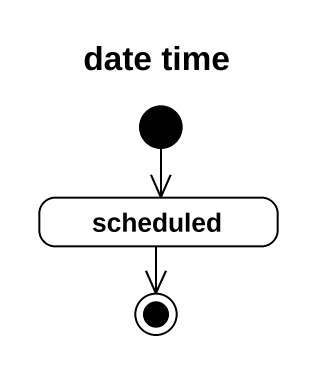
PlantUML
@startuml
title date time
hide empty description
state scheduled
[*] --> scheduled
scheduled --> [*]
@enduml
